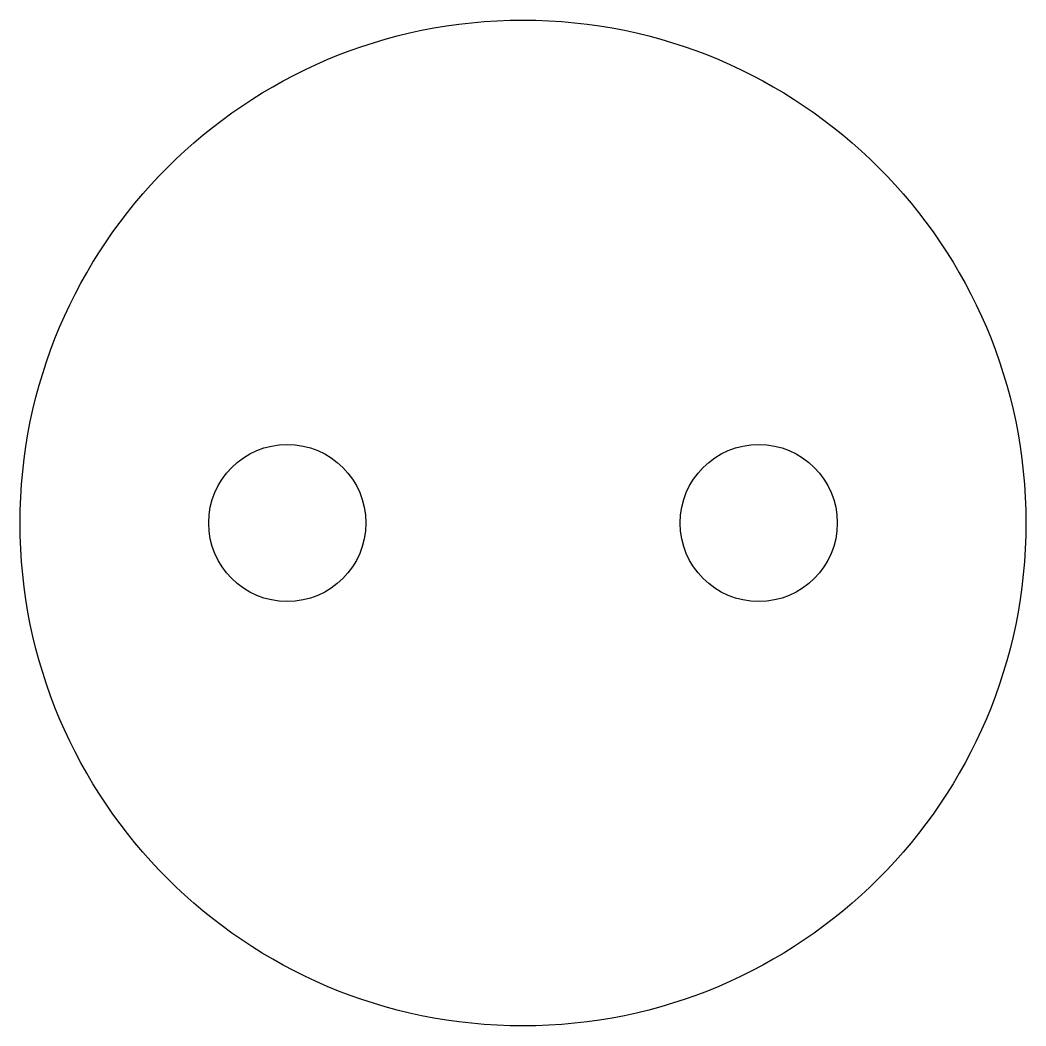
# Model space of a CAD drawing. Extents: x -2 to 2, y -2 to 2.
import ezdxf

# ---------------------------------------------------------------- set-up
doc = ezdxf.new("R2010")
doc.units = 0

msp = doc.modelspace()

# ---------------------------------------------------------------- linework, layer by layer
for centre, radius in [((0, 0), 2), ((-0.9375, 0), 0.3125), ((0.9375, 0), 0.3125)]:
    msp.add_circle(centre, radius)

doc.saveas('drawing.dxf')
